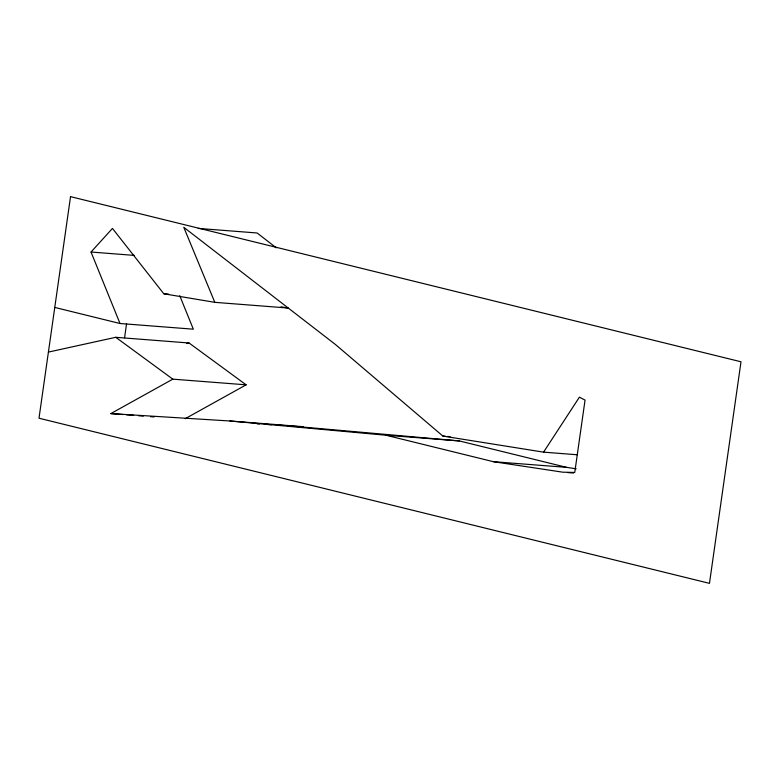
<?xml version="1.0" encoding="UTF-8"?>
<svg xmlns="http://www.w3.org/2000/svg" width="780" height="780" viewBox="0 0 780 780"><rect width="100%" height="100%" fill="white"/><g stroke="black" fill="none" stroke-linecap="round" stroke-linejoin="round"><path stroke-width="1.17" d="M124.566 337.798L126.574 323.7M281.014 306.832L288.132 308.032L214.812 302.338L183.787 227.302L335.419 344.487L442.884 436.069L543.562 452.147L579.413 397.156L585.049 400.101L574.753 472.446L562.819 472.192L493.291 461.672L385.954 435.23L229.895 420.985L110.819 413.595L172.819 379.148L246.139 384.832L185.182 418.704M179.741 295.688L193.333 329.189L120.013 323.505L91.026 252.028L112.457 228.423L163.81 293.777L214.812 302.338M48.409 352.092L115.752 337.301L189.062 342.995L246.139 384.832M186.703 343.512L189.062 342.995M257.039 423.813L259.467 423.959M266.76 424.418L271.615 424.72M277.69 425.09L283.764 425.47M287.41 425.695L459.274 440.924L566.602 467.356L576.196 468.809M198.218 228.413L257.107 232.986L276.305 247.826M91.026 252.028L134.297 255.391M163.81 293.777L168.617 294.157M442.884 436.069L445.292 436.254M447.691 436.439L450.099 436.625M229.895 420.985L303.206 426.68M110.819 413.595L122.84 414.531M126.438 414.804L133.653 415.369M138.46 415.74L143.267 416.11M150.482 416.676L154.089 416.949M385.954 435.23L459.274 440.924M543.562 452.147L577.219 454.76M493.291 461.672L566.602 467.356M567.625 472.563L573.641 473.031M54.766 307.427L120.013 323.505M115.752 337.301L172.819 379.148M70.532 196.648L39 418.216L709.468 583.352L741 361.784L70.532 196.648"/></g></svg>
